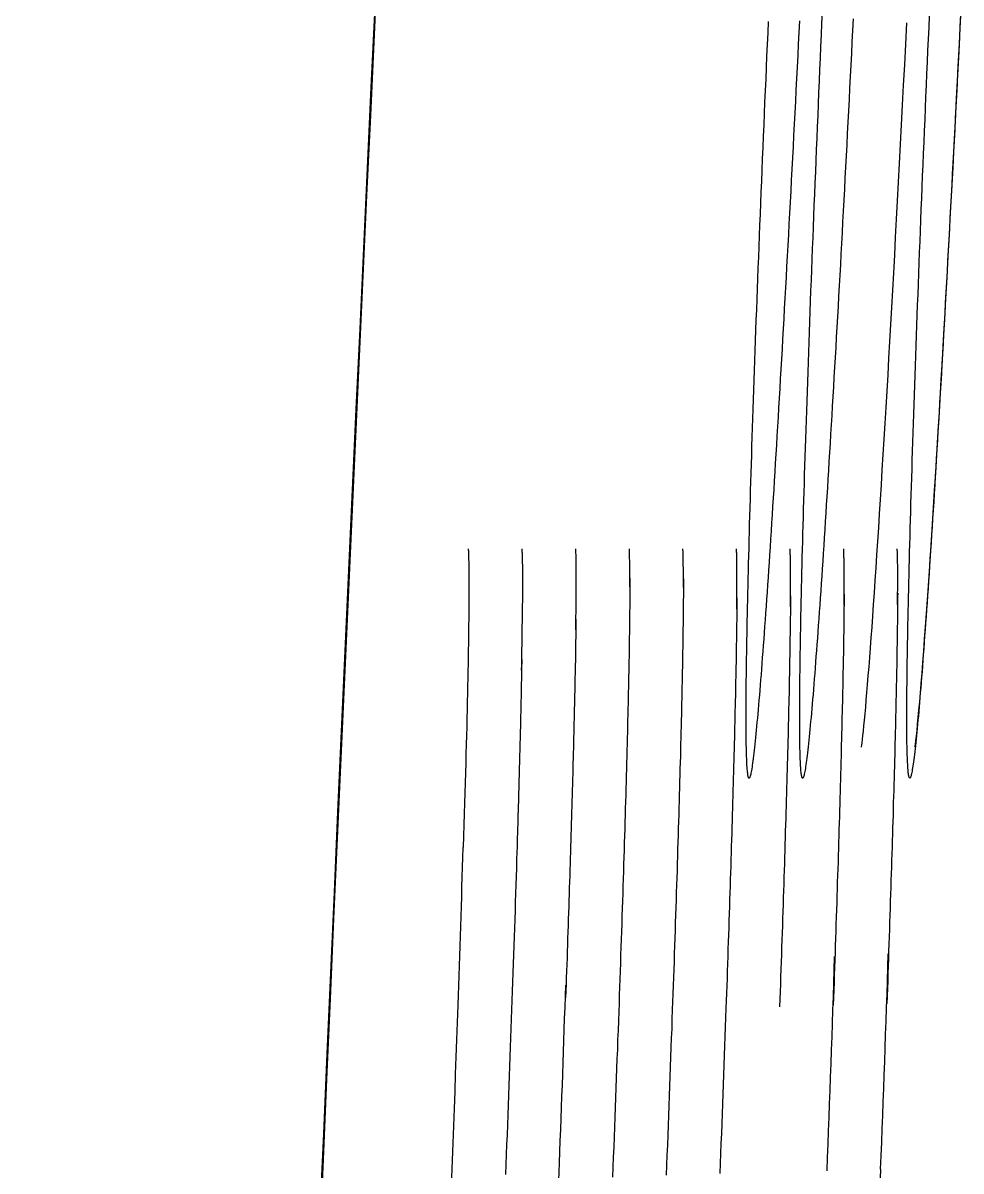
# Model space of a CAD drawing. Extents: x 58467 to 79089, y -33726 to -17391.
# Drawn here: x 70632.021 to 70632.1552, y -20379.8867 to -20379.7224 of the extents above; entities that cross this region are included whole.
import ezdxf

# ---------------------------------------------------------------- set-up
doc = ezdxf.new("R2010")
doc.units = 0
doc.header["$LTSCALE"] = 100
doc.layers.add('PROSISTEM Güney TÜRKOĞLU', color=7, linetype='Continuous')

# ---------------------------------------------------------------- blocks, each defined once
blk = doc.blocks.new('A$C689D2506')
at = {"layer": 'PROSISTEM Güney TÜRKOĞLU', "color": 30, "linetype": 'Continuous'}
for points in [[(9.07049, 6.38334), (9.07239, 6.38325), (9.07427, 6.38315), (9.07616, 6.38306), (9.07804, 6.38296), (9.07992, 6.38287), (9.08179, 6.38277), (9.08365, 6.38268), (9.08551, 6.38258), (9.08736, 6.38248), (9.08921, 6.38239), (9.09105, 6.38229), (9.09288, 6.3822), (9.0947, 6.3821), (9.09651, 6.382), (9.09831, 6.38191), (9.1001, 6.38181), (9.10189, 6.38172), (9.10366, 6.38162), (9.10542, 6.38153), (9.10717, 6.38143), (9.10891, 6.38134), (9.11065, 6.38124), (9.11237, 6.38115), (9.11409, 6.38105), (9.1158, 6.38096), (9.11749, 6.38086), (9.11917, 6.38077), (9.12085, 6.38068), (9.12251, 6.38058), (9.12416, 6.38049), (9.12579, 6.3804), (9.12742, 6.3803), (9.12903, 6.38021), (9.13062, 6.38012), (9.1322, 6.38003), (9.13377, 6.37993), (9.13532, 6.37984), (9.13686, 6.37975), (9.13838, 6.37966), (9.13989, 6.37957), (9.14137, 6.37948), (9.14285, 6.37939), (9.1443, 6.3793), (9.14574, 6.37922), (9.14715, 6.37913), (9.14856, 6.37904), (9.14994, 6.37896), (9.15131, 6.37887), (9.15266, 6.37878), (9.154, 6.3787), (9.15532, 6.37861), (9.15662, 6.37853), (9.15791, 6.37845), (9.15917, 6.37836), (9.16042, 6.37828), (9.16165, 6.3782), (9.16286, 6.37812), (9.16405, 6.37804), (9.16522, 6.37796), (9.16637, 6.37788), (9.1675, 6.3778), (9.16861, 6.37772), (9.1697, 6.37764), (9.17076, 6.37757), (9.17181, 6.37749), (9.17283, 6.37742), (9.17384, 6.37734), (9.17482, 6.37727), (9.17577, 6.3772), (9.17671, 6.37713), (9.17762, 6.37706), (9.17851, 6.37699), (9.17938, 6.37692), (9.18023, 6.37685), (9.18105, 6.37678), (9.18186, 6.37672), (9.18264, 6.37665), (9.18339, 6.37658), (9.18413, 6.37652), (9.18484, 6.37646), (9.18553, 6.37639), (9.1862, 6.37633), (9.18684, 6.37627), (9.18746, 6.37621), (9.18806, 6.37615), (9.18863, 6.3761), (9.18918, 6.37604), (9.18971, 6.37598), (9.19021, 6.37593), (9.19068, 6.37587), (9.19113, 6.37582), (9.19156, 6.37577), (9.19196, 6.37572), (9.19234, 6.37567), (9.19269, 6.37562), (9.19302, 6.37557), (9.19332, 6.37553), (9.19359, 6.37548), (9.19385, 6.37544), (9.19407, 6.37539), (9.19427, 6.37535), (9.19445, 6.37531), (9.1946, 6.37527), (9.19473, 6.37523), (9.19483, 6.37519), (9.19491, 6.37516), (9.19496, 6.37512), (9.19499, 6.37508), (9.19499, 6.37505), (9.19497, 6.37502), (9.19492, 6.37499), (9.19485, 6.37496), (9.19475, 6.37493), (9.19463, 6.3749), (9.19448, 6.37487), (9.19431, 6.37485), (9.19412, 6.37482), (9.19389, 6.3748), (9.19365, 6.37478), (9.19338, 6.37476), (9.19308, 6.37474), (9.19276, 6.37472), (9.19242, 6.3747), (9.19205, 6.37469), (9.19165, 6.37467), (9.19123, 6.37466), (9.19079, 6.37464), (9.19031, 6.37463), (9.18982, 6.37462), (9.1893, 6.37461), (9.18876, 6.37461), (9.18819, 6.3746), (9.1876, 6.3746), (9.18698, 6.37459), (9.18634, 6.37459), (9.18568, 6.37459), (9.18499, 6.37459), (9.18429, 6.37459), (9.18355, 6.37459), (9.1828, 6.37459), (9.18202, 6.3746), (9.18122, 6.3746), (9.1804, 6.37461), (9.17956, 6.37462), (9.1787, 6.37463), (9.17781, 6.37464), (9.1769, 6.37465), (9.17597, 6.37466), (9.17502, 6.37468), (9.17404, 6.37469), (9.17304, 6.37471), (9.17202, 6.37473), (9.17098, 6.37475), (9.16992, 6.37477), (9.16883, 6.37479), (9.16773, 6.37481), (9.1666, 6.37484), (9.16545, 6.37486), (9.16429, 6.37489), (9.1631, 6.37492), (9.16189, 6.37495), (9.16067, 6.37498), (9.15942, 6.37501), (9.15816, 6.37504), (9.15688, 6.37507), (9.15558, 6.37511), (9.15427, 6.37514), (9.15293, 6.37518), (9.15158, 6.37522), (9.15021, 6.37526), (9.14883, 6.3753), (9.14743, 6.37534), (9.14602, 6.37538), (9.14458, 6.37543), (9.14313, 6.37547), (9.14167, 6.37552), (9.14018, 6.37557), (9.13868, 6.37561), (9.13716, 6.37566), (9.13563, 6.37571), (9.13408, 6.37577), (9.13251, 6.37582), (9.13093, 6.37587), (9.12934, 6.37593), (9.12773, 6.37598), (9.12611, 6.37604), (9.12447, 6.3761), (9.12282, 6.37616), (9.12116, 6.37622), (9.11949, 6.37628), (9.11781, 6.37634), (9.11611, 6.37641), (9.11441, 6.37647), (9.1127, 6.37653), (9.11097, 6.3766), (9.10924, 6.37667), (9.10749, 6.37674), (9.10574, 6.3768), (9.10398, 6.37687), (9.1022, 6.37694), (9.1004, 6.37702), (9.0986, 6.37709), (9.09678, 6.37716), (9.09496, 6.37724), (9.09313, 6.37731), (9.09129, 6.37739), (9.08944, 6.37747), (9.08759, 6.37755), (9.08573, 6.37762), (9.08386, 6.3777), (9.08199, 6.37778), (9.08011, 6.37787), (9.07823, 6.37795), (9.07635, 6.37803), (9.07446, 6.37811), (9.07258, 6.3782), (9.0707, 6.37828)], [(9.0688, 6.38342), (9.07265, 6.38323), (9.07649, 6.38304), (9.08032, 6.38284), (9.08414, 6.38265), (9.08793, 6.38245), (9.09169, 6.38225), (9.09541, 6.38206), (9.09909, 6.38186), (9.10273, 6.38167), (9.10632, 6.38147), (9.10987, 6.38128), (9.11336, 6.38109), (9.1168, 6.3809), (9.12019, 6.38071), (9.12353, 6.38052), (9.12681, 6.38033), (9.13003, 6.38015), (9.13319, 6.37996), (9.1363, 6.37978), (9.13934, 6.3796), (9.14232, 6.37942), (9.14523, 6.37924), (9.14808, 6.37906), (9.15086, 6.37889), (9.15356, 6.37872), (9.15619, 6.37854), (9.15875, 6.37838), (9.16123, 6.37821), (9.16362, 6.37805), (9.16593, 6.37789), (9.16816, 6.37774), (9.1703, 6.37758), (9.17234, 6.37743), (9.17429, 6.37729), (9.17615, 6.37715), (9.1779, 6.37701), (9.17956, 6.37688), (9.18111, 6.37675), (9.18256, 6.37663), (9.1839, 6.37651), (9.18513, 6.3764), (9.18624, 6.37629), (9.18725, 6.37619), (9.18813, 6.37609), (9.18889, 6.376), (9.18948, 6.37592), (9.18985, 6.37587), (9.18997, 6.37586)], [(9.07183, 6.37453), (9.07527, 6.37435), (9.07865, 6.37418), (9.08198, 6.37401), (9.08525, 6.37384), (9.08846, 6.37367), (9.09163, 6.37351), (9.09475, 6.37334), (9.09782, 6.37318), (9.10085, 6.37302), (9.10383, 6.37286), (9.10678, 6.3727), (9.10969, 6.37255), (9.11257, 6.37239), (9.11541, 6.37224), (9.11823, 6.37208), (9.12101, 6.37192), (9.12377, 6.37177), (9.12651, 6.37161), (9.12921, 6.37146), (9.13189, 6.3713), (9.13453, 6.37115), (9.13714, 6.37099), (9.1397, 6.37084), (9.14223, 6.37069), (9.14472, 6.37053), (9.14715, 6.37038), (9.14955, 6.37023), (9.15189, 6.37009), (9.15418, 6.36994), (9.15641, 6.3698), (9.15859, 6.36965), (9.16071, 6.36951), (9.16277, 6.36938), (9.16477, 6.36924), (9.1667, 6.36911), (9.16856, 6.36898), (9.17036, 6.36885), (9.17209, 6.36872), (9.17375, 6.3686), (9.17535, 6.36848), (9.17687, 6.36836), (9.17833, 6.36825), (9.17971, 6.36814), (9.18102, 6.36803), (9.18226, 6.36792), (9.18343, 6.36782), (9.18452, 6.36772), (9.18554, 6.36762), (9.18647, 6.36752), (9.18732, 6.36744), (9.18807, 6.36736), (9.1887, 6.36728), (9.18922, 6.36722), (9.18961, 6.36717), (9.18986, 6.36714), (9.18996, 6.36712)], [(9.07117, 6.36583), (9.07306, 6.36574), (9.07494, 6.36564), (9.07683, 6.36555), (9.07871, 6.36545), (9.08058, 6.36536), (9.08245, 6.36526), (9.08431, 6.36517), (9.08617, 6.36507), (9.08802, 6.36498), (9.08986, 6.36488), (9.0917, 6.36478), (9.09352, 6.36469), (9.09534, 6.36459), (9.09715, 6.3645), (9.09895, 6.3644), (9.10074, 6.36431), (9.10252, 6.36421), (9.10429, 6.36411), (9.10605, 6.36402), (9.1078, 6.36393), (9.10954, 6.36383), (9.11127, 6.36374), (9.11299, 6.36364), (9.1147, 6.36355), (9.1164, 6.36345), (9.11809, 6.36336), (9.11977, 6.36326), (9.12144, 6.36317), (9.1231, 6.36308), (9.12474, 6.36298), (9.12637, 6.36289), (9.12799, 6.3628), (9.1296, 6.3627), (9.13119, 6.36261), (9.13276, 6.36252), (9.13433, 6.36243), (9.13587, 6.36234), (9.1374, 6.36225), (9.13892, 6.36216), (9.14042, 6.36207), (9.1419, 6.36198), (9.14337, 6.36189), (9.14481, 6.3618), (9.14624, 6.36171), (9.14766, 6.36162), (9.14905, 6.36154), (9.15043, 6.36145), (9.1518, 6.36137), (9.15314, 6.36128), (9.15447, 6.3612), (9.15579, 6.36111), (9.15708, 6.36103), (9.15836, 6.36094), (9.15962, 6.36086), (9.16086, 6.36078), (9.16208, 6.3607), (9.16328, 6.36062), (9.16446, 6.36054), (9.16563, 6.36046), (9.16677, 6.36038), (9.16789, 6.3603), (9.169, 6.36022), (9.17008, 6.36014), (9.17114, 6.36007), (9.17218, 6.35999), (9.17319, 6.35992), (9.17419, 6.35984), (9.17516, 6.35977), (9.17611, 6.3597), (9.17704, 6.35963), (9.17794, 6.35956), (9.17882, 6.35949), (9.17969, 6.35942), (9.18052, 6.35935), (9.18134, 6.35929), (9.18214, 6.35922), (9.18291, 6.35915), (9.18366, 6.35909), (9.18439, 6.35902), (9.18509, 6.35896), (9.18577, 6.3589), (9.18643, 6.35884), (9.18707, 6.35878), (9.18768, 6.35872), (9.18827, 6.35866), (9.18883, 6.3586), (9.18937, 6.35855), (9.18989, 6.35849), (9.19038, 6.35844), (9.19085, 6.35838), (9.19129, 6.35833), (9.19171, 6.35828), (9.1921, 6.35823), (9.19247, 6.35818), (9.19281, 6.35813), (9.19313, 6.35808), (9.19342, 6.35804), (9.19369, 6.35799), (9.19393, 6.35795), (9.19415, 6.35791), (9.19434, 6.35786), (9.19451, 6.35782), (9.19465, 6.35778), (9.19477, 6.35774), (9.19486, 6.35771), (9.19493, 6.35767), (9.19497, 6.35763), (9.19499, 6.3576), (9.19499, 6.35757), (9.19495, 6.35753), (9.1949, 6.3575), (9.19482, 6.35747), (9.19471, 6.35744), (9.19458, 6.35742), (9.19443, 6.35739), (9.19424, 6.35737), (9.19404, 6.35734), (9.19381, 6.35732), (9.19356, 6.3573), (9.19328, 6.35728), (9.19297, 6.35726), (9.19264, 6.35724), (9.19229, 6.35722), (9.19191, 6.35721), (9.19151, 6.35719), (9.19108, 6.35718), (9.19062, 6.35717), (9.19014, 6.35716), (9.18964, 6.35715), (9.18911, 6.35714), (9.18856, 6.35713), (9.18798, 6.35713), (9.18738, 6.35712), (9.18676, 6.35712), (9.18611, 6.35711), (9.18544, 6.35711), (9.18475, 6.35711), (9.18403, 6.35712), (9.18329, 6.35712), (9.18253, 6.35712), (9.18174, 6.35713), (9.18094, 6.35713), (9.18011, 6.35714), (9.17926, 6.35715), (9.17838, 6.35716), (9.17749, 6.35717), (9.17657, 6.35718), (9.17563, 6.3572), (9.17467, 6.35721), (9.17369, 6.35723), (9.17269, 6.35724), (9.17166, 6.35726), (9.17061, 6.35728), (9.16954, 6.3573), (9.16845, 6.35732), (9.16733, 6.35735), (9.1662, 6.35737), (9.16504, 6.3574), (9.16387, 6.35743), (9.16268, 6.35745), (9.16146, 6.35748), (9.16023, 6.35751), (9.15898, 6.35754), (9.15771, 6.35758), (9.15642, 6.35761), (9.15512, 6.35765), (9.1538, 6.35768), (9.15246, 6.35772), (9.1511, 6.35776), (9.14973, 6.3578), (9.14834, 6.35784), (9.14693, 6.35788), (9.14551, 6.35792), (9.14407, 6.35797), (9.14261, 6.35801), (9.14114, 6.35806), (9.13965, 6.35811), (9.13814, 6.35816), (9.13662, 6.35821), (9.13508, 6.35826), (9.13352, 6.35831), (9.13195, 6.35836), (9.13037, 6.35842), (9.12877, 6.35847), (9.12716, 6.35853), (9.12553, 6.35859), (9.12389, 6.35865), (9.12224, 6.35871), (9.12057, 6.35877), (9.1189, 6.35883), (9.11721, 6.35889), (9.11551, 6.35895), (9.1138, 6.35902), (9.11208, 6.35908), (9.11036, 6.35915), (9.10862, 6.35922), (9.10687, 6.35929), (9.10512, 6.35935), (9.10335, 6.35942), (9.10157, 6.3595), (9.09977, 6.35957), (9.09796, 6.35964), (9.09614, 6.35972), (9.09432, 6.35979), (9.09248, 6.35987), (9.09064, 6.35994), (9.08879, 6.36002), (9.08693, 6.3601), (9.08507, 6.36018), (9.0832, 6.36026), (9.08133, 6.36034), (9.07945, 6.36042), (9.07757, 6.3605), (9.07568, 6.36058), (9.07379, 6.36067), (9.07191, 6.36075), (9.07003, 6.36084)], [(9.15762, 6.37297), (9.15763, 6.37297), (9.15765, 6.37297), (9.15769, 6.37297), (9.15774, 6.37298), (9.15781, 6.37298), (9.15788, 6.37298), (9.15797, 6.37299), (9.15807, 6.37299), (9.15819, 6.373), (9.15831, 6.373), (9.15845, 6.37301), (9.1586, 6.37301), (9.15876, 6.37301), (9.15893, 6.37302), (9.15911, 6.37302), (9.1593, 6.37303), (9.15951, 6.37303), (9.15972, 6.37303), (9.15994, 6.37303), (9.16017, 6.37304), (9.16042, 6.37304), (9.16067, 6.37304), (9.16093, 6.37304), (9.1612, 6.37304), (9.16148, 6.37304), (9.16177, 6.37304), (9.16206, 6.37304), (9.16237, 6.37304), (9.16269, 6.37304), (9.16301, 6.37304), (9.16334, 6.37304), (9.16368, 6.37304), (9.16403, 6.37304), (9.16438, 6.37304), (9.16474, 6.37303), (9.16511, 6.37303), (9.16549, 6.37303), (9.16588, 6.37303), (9.16627, 6.37303), (9.16667, 6.37303)], [(9.16485, 6.37309), (9.16542, 6.37308), (9.16599, 6.37308), (9.16658, 6.37308), (9.16718, 6.37307), (9.16779, 6.37306), (9.16841, 6.37306), (9.16904, 6.37305), (9.16969, 6.37304), (9.17034, 6.37303), (9.17101, 6.37302), (9.17169, 6.37301), (9.17238, 6.373), (9.17308, 6.37299), (9.17379, 6.37298), (9.17451, 6.37297), (9.17524, 6.37296), (9.17599, 6.37294), (9.17674, 6.37293), (9.17751, 6.37291), (9.17828, 6.3729), (9.17907, 6.37288), (9.17986, 6.37287), (9.18067, 6.37285), (9.18149, 6.37283), (9.18231, 6.37281), (9.18315, 6.3728), (9.18401, 6.37278), (9.18487, 6.37276), (9.18574, 6.37273), (9.18662, 6.37271), (9.18752, 6.37269), (9.18842, 6.37267), (9.18933, 6.37265), (9.19026, 6.37262), (9.19119, 6.3726), (9.19213, 6.37257), (9.19308, 6.37255), (9.19405, 6.37252), (9.19502, 6.3725), (9.196, 6.37247), (9.19699, 6.37244), (9.19799, 6.37241), (9.19899, 6.37238), (9.20001, 6.37235), (9.20103, 6.37233), (9.20207, 6.37229), (9.20311, 6.37226), (9.20416, 6.37223), (9.20521, 6.3722), (9.20628, 6.37217), (9.20735, 6.37214), (9.20843, 6.3721), (9.20952, 6.37207), (9.21061, 6.37203), (9.21171, 6.372), (9.21282, 6.37196), (9.21394, 6.37193), (9.21507, 6.37189), (9.21622, 6.37185), (9.21737, 6.37182), (9.21853, 6.37178), (9.2197, 6.37174), (9.22087, 6.3717), (9.22205, 6.37166), (9.22324, 6.37162), (9.22444, 6.37158), (9.22564, 6.37154), (9.22685, 6.3715), (9.22806, 6.37146), (9.22928, 6.37141), (9.23051, 6.37137), (9.23174, 6.37133)], [(9.15762, 6.36423), (9.15763, 6.36423), (9.15765, 6.36423), (9.15769, 6.36424), (9.15774, 6.36424), (9.15781, 6.36424), (9.15789, 6.36425), (9.15798, 6.36425), (9.15808, 6.36426), (9.1582, 6.36426), (9.15833, 6.36426), (9.15847, 6.36427), (9.15862, 6.36427), (9.15878, 6.36428), (9.15895, 6.36428), (9.15914, 6.36429), (9.15933, 6.36429), (9.15954, 6.36429), (9.15976, 6.3643), (9.15998, 6.3643), (9.16022, 6.3643), (9.16047, 6.3643), (9.16072, 6.3643), (9.16099, 6.3643), (9.16127, 6.36431), (9.16155, 6.36431), (9.16184, 6.36431), (9.16215, 6.36431), (9.16246, 6.3643), (9.16278, 6.3643), (9.16311, 6.3643), (9.16344, 6.3643), (9.16379, 6.3643), (9.16414, 6.3643), (9.1645, 6.3643), (9.16487, 6.3643), (9.16525, 6.36429), (9.16564, 6.36429), (9.16603, 6.36429), (9.16643, 6.36429), (9.16683, 6.36429)], [(9.16502, 6.36435), (9.16559, 6.36435), (9.16616, 6.36434), (9.16675, 6.36434), (9.16735, 6.36433), (9.16797, 6.36433), (9.16859, 6.36432), (9.16923, 6.36431), (9.16987, 6.3643), (9.17053, 6.36429), (9.1712, 6.36429), (9.17188, 6.36428), (9.17258, 6.36426), (9.17328, 6.36425), (9.17399, 6.36424), (9.17472, 6.36423), (9.17545, 6.36422), (9.1762, 6.3642), (9.17695, 6.36419), (9.17772, 6.36417), (9.17849, 6.36416), (9.17928, 6.36414), (9.18008, 6.36413), (9.18089, 6.36411), (9.18171, 6.36409), (9.18254, 6.36407), (9.18338, 6.36405), (9.18423, 6.36403), (9.1851, 6.36401), (9.18597, 6.36399), (9.18685, 6.36397), (9.18775, 6.36395), (9.18865, 6.36393), (9.18957, 6.3639), (9.19049, 6.36388), (9.19143, 6.36386), (9.19237, 6.36383), (9.19333, 6.3638), (9.19429, 6.36378), (9.19526, 6.36375), (9.19624, 6.36373), (9.19723, 6.3637), (9.19823, 6.36367), (9.19924, 6.36364), (9.20026, 6.36361), (9.20128, 6.36358), (9.20232, 6.36355), (9.20336, 6.36352), (9.20441, 6.36349), (9.20547, 6.36346), (9.20653, 6.36342), (9.20761, 6.36339), (9.20869, 6.36336), (9.20978, 6.36332), (9.21087, 6.36329), (9.21197, 6.36325), (9.21308, 6.36322), (9.2142, 6.36318), (9.21533, 6.36315), (9.21648, 6.36311), (9.21763, 6.36307), (9.21879, 6.36303), (9.21996, 6.36299), (9.22113, 6.36296), (9.22231, 6.36292), (9.2235, 6.36288), (9.2247, 6.36283), (9.2259, 6.36279), (9.22711, 6.36275), (9.22832, 6.36271), (9.22954, 6.36267), (9.23077, 6.36262), (9.232, 6.36258)], [(9.0715, 6.35708), (9.07339, 6.35699), (9.07528, 6.35689), (9.07716, 6.3568), (9.07904, 6.3567), (9.08091, 6.3566), (9.08278, 6.35651), (9.08464, 6.35641), (9.0865, 6.35632), (9.08835, 6.35622), (9.09019, 6.35613), (9.09202, 6.35603), (9.09385, 6.35593), (9.09567, 6.35584), (9.09747, 6.35574), (9.09927, 6.35565), (9.10106, 6.35555), (9.10284, 6.35546), (9.1046, 6.35536), (9.10636, 6.35527), (9.10811, 6.35517), (9.10985, 6.35508), (9.11157, 6.35498), (9.11329, 6.35489), (9.115, 6.35479), (9.1167, 6.3547), (9.11839, 6.3546), (9.12007, 6.35451), (9.12174, 6.35442), (9.12339, 6.35432), (9.12503, 6.35423), (9.12666, 6.35414), (9.12828, 6.35404), (9.12988, 6.35395), (9.13147, 6.35386), (9.13304, 6.35377), (9.1346, 6.35367), (9.13615, 6.35358), (9.13767, 6.35349), (9.13919, 6.3534), (9.14068, 6.35331), (9.14216, 6.35322), (9.14363, 6.35314), (9.14507, 6.35305), (9.1465, 6.35296), (9.14791, 6.35287), (9.1493, 6.35279), (9.15068, 6.3527), (9.15204, 6.35261), (9.15338, 6.35253), (9.15471, 6.35244), (9.15602, 6.35236), (9.15731, 6.35228), (9.15858, 6.35219), (9.15984, 6.35211), (9.16108, 6.35203), (9.16229, 6.35195), (9.16349, 6.35187), (9.16467, 6.35179), (9.16583, 6.35171), (9.16697, 6.35163), (9.16809, 6.35155), (9.16919, 6.35147), (9.17027, 6.35139), (9.17132, 6.35132), (9.17236, 6.35124), (9.17337, 6.35117), (9.17436, 6.3511), (9.17533, 6.35102), (9.17628, 6.35095), (9.1772, 6.35088), (9.1781, 6.35081), (9.17898, 6.35074), (9.17984, 6.35067), (9.18067, 6.3506), (9.18149, 6.35054), (9.18228, 6.35047), (9.18304, 6.35041), (9.18379, 6.35034), (9.18451, 6.35028), (9.18521, 6.35021), (9.18589, 6.35015), (9.18655, 6.35009), (9.18718, 6.35003), (9.18778, 6.34997), (9.18837, 6.34991), (9.18893, 6.34986), (9.18946, 6.3498), (9.18998, 6.34974), (9.19046, 6.34969), (9.19093, 6.34964), (9.19136, 6.34958), (9.19178, 6.34953), (9.19217, 6.34948), (9.19253, 6.34943), (9.19287, 6.34939), (9.19318, 6.34934), (9.19347, 6.34929), (9.19373, 6.34925), (9.19397, 6.3492), (9.19418, 6.34916), (9.19437, 6.34912), (9.19454, 6.34908), (9.19467, 6.34904), (9.19479, 6.349), (9.19488, 6.34896), (9.19494, 6.34893), (9.19498, 6.34889), (9.19499, 6.34886), (9.19498, 6.34882), (9.19495, 6.34879), (9.19489, 6.34876), (9.1948, 6.34873), (9.19469, 6.3487), (9.19455, 6.34868), (9.1944, 6.34865), (9.19421, 6.34863), (9.194, 6.3486), (9.19377, 6.34858), (9.19351, 6.34856), (9.19322, 6.34854), (9.19292, 6.34852), (9.19258, 6.3485), (9.19222, 6.34848), (9.19184, 6.34847), (9.19143, 6.34845), (9.191, 6.34844), (9.19054, 6.34843), (9.19006, 6.34842), (9.18955, 6.34841), (9.18901, 6.3484), (9.18846, 6.34839), (9.18788, 6.34839), (9.18727, 6.34838), (9.18664, 6.34838), (9.18599, 6.34838), (9.18532, 6.34838), (9.18462, 6.34838), (9.1839, 6.34838), (9.18316, 6.34838), (9.18239, 6.34839), (9.1816, 6.34839), (9.18079, 6.3484), (9.17996, 6.3484), (9.1791, 6.34841), (9.17822, 6.34842), (9.17733, 6.34843), (9.17641, 6.34845), (9.17547, 6.34846), (9.1745, 6.34848), (9.17351, 6.34849), (9.17251, 6.34851), (9.17147, 6.34853), (9.17042, 6.34855), (9.16935, 6.34857), (9.16825, 6.34859), (9.16713, 6.34862), (9.166, 6.34864), (9.16484, 6.34867), (9.16366, 6.34869), (9.16246, 6.34872), (9.16125, 6.34875), (9.16001, 6.34878), (9.15876, 6.34881), (9.15749, 6.34885), (9.15619, 6.34888), (9.15489, 6.34892), (9.15356, 6.34895), (9.15222, 6.34899), (9.15086, 6.34903), (9.14948, 6.34907), (9.14809, 6.34911), (9.14668, 6.34915), (9.14525, 6.3492), (9.14381, 6.34924), (9.14235, 6.34929), (9.14088, 6.34933), (9.13938, 6.34938), (9.13787, 6.34943), (9.13635, 6.34948), (9.1348, 6.34953), (9.13325, 6.34958), (9.13167, 6.34964), (9.13009, 6.34969), (9.12849, 6.34975), (9.12687, 6.3498), (9.12524, 6.34986), (9.1236, 6.34992), (9.12194, 6.34998), (9.12028, 6.35004), (9.1186, 6.3501), (9.11691, 6.35017), (9.11521, 6.35023), (9.1135, 6.35029), (9.11178, 6.35036), (9.11005, 6.35043), (9.10831, 6.35049), (9.10656, 6.35056), (9.1048, 6.35063), (9.10304, 6.3507), (9.10125, 6.35077), (9.09945, 6.35084), (9.09764, 6.35092), (9.09582, 6.35099), (9.09399, 6.35107), (9.09216, 6.35114), (9.09032, 6.35122), (9.08847, 6.3513), (9.08661, 6.35138), (9.08474, 6.35145), (9.08287, 6.35153), (9.081, 6.35162), (9.07912, 6.3517), (9.07724, 6.35178), (9.07535, 6.35186), (9.07346, 6.35195), (9.07158, 6.35203)], [(9.15762, 6.35549), (9.15763, 6.35549), (9.15765, 6.3555), (9.15769, 6.3555), (9.15775, 6.3555), (9.15782, 6.35551), (9.1579, 6.35551), (9.15799, 6.35551), (9.1581, 6.35552), (9.15821, 6.35552), (9.15835, 6.35553), (9.15849, 6.35553), (9.15864, 6.35554), (9.15881, 6.35554), (9.15899, 6.35555), (9.15918, 6.35555), (9.15938, 6.35555), (9.15959, 6.35556), (9.15981, 6.35556), (9.16005, 6.35556), (9.16029, 6.35557), (9.16054, 6.35557), (9.1608, 6.35557), (9.16108, 6.35557), (9.16136, 6.35557), (9.16165, 6.35557), (9.16195, 6.35557), (9.16226, 6.35557), (9.16258, 6.35557), (9.16291, 6.35557), (9.16325, 6.35557), (9.1636, 6.35557), (9.16395, 6.35556), (9.16431, 6.35556), (9.16469, 6.35556), (9.16507, 6.35556), (9.16545, 6.35556), (9.16585, 6.35556), (9.16625, 6.35555), (9.16666, 6.35555), (9.16708, 6.35555)], [(9.16526, 6.35561), (9.16583, 6.35561), (9.16641, 6.3556), (9.167, 6.3556), (9.16761, 6.35559), (9.16822, 6.35559), (9.16885, 6.35558), (9.16949, 6.35557), (9.17014, 6.35556), (9.1708, 6.35555), (9.17147, 6.35554), (9.17216, 6.35553), (9.17285, 6.35552), (9.17355, 6.35551), (9.17427, 6.3555), (9.175, 6.35549), (9.17573, 6.35547), (9.17648, 6.35546), (9.17724, 6.35545), (9.17801, 6.35543), (9.17878, 6.35542), (9.17957, 6.3554), (9.18037, 6.35538), (9.18118, 6.35537), (9.182, 6.35535), (9.18283, 6.35533), (9.18368, 6.35531), (9.18453, 6.35529), (9.1854, 6.35527), (9.18627, 6.35525), (9.18716, 6.35523), (9.18805, 6.35521), (9.18896, 6.35518), (9.18987, 6.35516), (9.1908, 6.35514), (9.19173, 6.35511), (9.19268, 6.35509), (9.19363, 6.35506), (9.19459, 6.35503), (9.19557, 6.35501), (9.19655, 6.35498), (9.19754, 6.35495), (9.19854, 6.35492), (9.19955, 6.3549), (9.20056, 6.35487), (9.20159, 6.35484), (9.20262, 6.35481), (9.20366, 6.35477), (9.20471, 6.35474), (9.20577, 6.35471), (9.20683, 6.35468), (9.2079, 6.35465), (9.20898, 6.35461), (9.21007, 6.35458), (9.21117, 6.35454), (9.21227, 6.35451), (9.21338, 6.35447), (9.21449, 6.35444), (9.21562, 6.3544), (9.21677, 6.35436), (9.21792, 6.35433), (9.21907, 6.35429), (9.22024, 6.35425), (9.22141, 6.35421), (9.22259, 6.35417), (9.22378, 6.35413), (9.22497, 6.35409), (9.22617, 6.35405), (9.22738, 6.35401), (9.22859, 6.35396), (9.22981, 6.35392), (9.23104, 6.35388), (9.23227, 6.35384)], [(9.15762, 6.34676), (9.15763, 6.34676), (9.15766, 6.34676), (9.1577, 6.34676), (9.15775, 6.34677), (9.15782, 6.34677), (9.15791, 6.34677), (9.158, 6.34678), (9.15811, 6.34678), (9.15824, 6.34679), (9.15837, 6.34679), (9.15852, 6.3468), (9.15868, 6.3468), (9.15886, 6.34681), (9.15904, 6.34681), (9.15924, 6.34682), (9.15944, 6.34682), (9.15966, 6.34682), (9.15989, 6.34683), (9.16013, 6.34683), (9.16039, 6.34683), (9.16065, 6.34683), (9.16092, 6.34683), (9.1612, 6.34683), (9.1615, 6.34683), (9.1618, 6.34683), (9.16211, 6.34683), (9.16243, 6.34683), (9.16277, 6.34683), (9.16311, 6.34683), (9.16346, 6.34683), (9.16382, 6.34683), (9.16418, 6.34683), (9.16456, 6.34682), (9.16495, 6.34682), (9.16534, 6.34682), (9.16574, 6.34682), (9.16615, 6.34682), (9.16657, 6.34681), (9.167, 6.34681), (9.16743, 6.34681)], [(9.1656, 6.34687), (9.16618, 6.34687), (9.16676, 6.34686), (9.16736, 6.34686), (9.16797, 6.34685), (9.16858, 6.34685), (9.16922, 6.34684), (9.16986, 6.34683), (9.17051, 6.34682), (9.17117, 6.34681), (9.17185, 6.3468), (9.17253, 6.34679), (9.17323, 6.34678), (9.17394, 6.34677), (9.17465, 6.34676), (9.17538, 6.34674), (9.17612, 6.34673), (9.17687, 6.34672), (9.17763, 6.3467), (9.1784, 6.34669), (9.17918, 6.34667), (9.17997, 6.34666), (9.18077, 6.34664), (9.18158, 6.34662), (9.1824, 6.3466), (9.18323, 6.34658), (9.18407, 6.34656), (9.18493, 6.34654), (9.18579, 6.34652), (9.18667, 6.3465), (9.18755, 6.34648), (9.18845, 6.34646), (9.18935, 6.34644), (9.19027, 6.34641), (9.19119, 6.34639), (9.19212, 6.34636), (9.19307, 6.34634), (9.19402, 6.34631), (9.19498, 6.34629), (9.19595, 6.34626), (9.19693, 6.34623), (9.19792, 6.34621), (9.19892, 6.34618), (9.19992, 6.34615), (9.20094, 6.34612), (9.20196, 6.34609), (9.20299, 6.34606), (9.20403, 6.34603), (9.20508, 6.346), (9.20613, 6.34596), (9.20719, 6.34593), (9.20826, 6.3459), (9.20934, 6.34587), (9.21042, 6.34583), (9.21151, 6.3458), (9.21261, 6.34576), (9.21371, 6.34573), (9.21482, 6.34569), (9.21595, 6.34565), (9.21709, 6.34562), (9.21824, 6.34558), (9.21939, 6.34554), (9.22056, 6.3455), (9.22172, 6.34546), (9.2229, 6.34542), (9.22408, 6.34538), (9.22527, 6.34534), (9.22647, 6.3453), (9.22767, 6.34526), (9.22887, 6.34522), (9.23009, 6.34518), (9.23131, 6.34513), (9.23253, 6.34509)], [(9.23253, 6.34509), (9.23405, 6.34504), (9.23558, 6.34498), (9.23712, 6.34493), (9.23867, 6.34487), (9.24023, 6.34481), (9.2418, 6.34476), (9.24337, 6.3447), (9.24495, 6.34464), (9.24654, 6.34458), (9.24814, 6.34452), (9.24974, 6.34446), (9.25135, 6.3444), (9.25296, 6.34434), (9.25458, 6.34428), (9.25621, 6.34421), (9.25784, 6.34415), (9.25947, 6.34409)], [(9.15761, 6.33802), (9.15762, 6.33802), (9.15765, 6.33802), (9.15769, 6.33803), (9.15775, 6.33803), (9.15782, 6.33803), (9.15791, 6.33804), (9.15802, 6.33804), (9.15814, 6.33805), (9.15827, 6.33805), (9.15841, 6.33805), (9.15856, 6.33806), (9.15872, 6.33806), (9.15889, 6.33807), (9.15908, 6.33807), (9.15927, 6.33807), (9.15947, 6.33807), (9.15968, 6.33808), (9.15991, 6.33808), (9.16014, 6.33808), (9.16038, 6.33808), (9.16063, 6.33809), (9.16088, 6.33809), (9.16115, 6.33809), (9.16143, 6.33809), (9.16171, 6.33809), (9.162, 6.3381), (9.1623, 6.3381), (9.16261, 6.3381), (9.16292, 6.3381), (9.16324, 6.33811), (9.16357, 6.33811), (9.16391, 6.33811)], [(9.16247, 6.33815), (9.16302, 6.33815), (9.16358, 6.33815), (9.16415, 6.33815), (9.16474, 6.33814), (9.16535, 6.33814), (9.16596, 6.33813), (9.16659, 6.33813), (9.16724, 6.33812), (9.16789, 6.33812), (9.16857, 6.33811), (9.16925, 6.3381), (9.16995, 6.33809), (9.17066, 6.33808), (9.17138, 6.33807), (9.17212, 6.33806), (9.17286, 6.33805), (9.17363, 6.33804), (9.1744, 6.33803), (9.17519, 6.33801), (9.17598, 6.338), (9.17679, 6.33798), (9.17762, 6.33797), (9.17845, 6.33795), (9.1793, 6.33793), (9.18016, 6.33791), (9.18103, 6.3379), (9.18191, 6.33788), (9.18281, 6.33786), (9.18372, 6.33784), (9.18464, 6.33782), (9.18557, 6.33779), (9.18652, 6.33777), (9.18748, 6.33775), (9.18845, 6.33772), (9.18943, 6.3377), (9.19042, 6.33767), (9.19143, 6.33765), (9.19244, 6.33762), (9.19347, 6.33759), (9.19451, 6.33756), (9.19556, 6.33754), (9.19662, 6.33751), (9.19769, 6.33748), (9.19877, 6.33745), (9.19986, 6.33741), (9.20096, 6.33738), (9.20207, 6.33735), (9.20319, 6.33732), (9.20431, 6.33728), (9.20545, 6.33725), (9.2066, 6.33721), (9.20775, 6.33718), (9.20892, 6.33714), (9.21009, 6.33711), (9.21127, 6.33707), (9.21246, 6.33703), (9.21366, 6.33699), (9.21487, 6.33695), (9.21609, 6.33691), (9.21733, 6.33687), (9.21857, 6.33683), (9.21983, 6.33679), (9.22109, 6.33675), (9.22236, 6.33671), (9.22364, 6.33666), (9.22493, 6.33662), (9.22622, 6.33657), (9.22752, 6.33653), (9.22883, 6.33648), (9.23015, 6.33644), (9.23147, 6.33639), (9.2328, 6.33634)], [(9.2328, 6.33634), (9.23433, 6.33629), (9.23586, 6.33624), (9.2374, 6.33618), (9.23895, 6.33612), (9.24051, 6.33607), (9.24208, 6.33601), (9.24365, 6.33595), (9.24523, 6.33589), (9.24682, 6.33583), (9.24842, 6.33577), (9.25002, 6.33571), (9.25163, 6.33565), (9.25325, 6.33559), (9.25487, 6.33553), (9.2565, 6.33547), (9.25813, 6.3354), (9.25977, 6.33534)], [(9.15761, 6.32928), (9.15762, 6.32929), (9.15765, 6.32929), (9.15769, 6.32929), (9.15775, 6.32929), (9.15782, 6.3293), (9.15791, 6.3293), (9.15801, 6.3293), (9.15813, 6.32931), (9.15826, 6.32931), (9.1584, 6.32932), (9.15854, 6.32932), (9.1587, 6.32933), (9.15887, 6.32933), (9.15905, 6.32933), (9.15924, 6.32933), (9.15944, 6.32934), (9.15965, 6.32934), (9.15987, 6.32934), (9.16009, 6.32935), (9.16033, 6.32935), (9.16057, 6.32935), (9.16083, 6.32935), (9.16109, 6.32935), (9.16136, 6.32936), (9.16163, 6.32936), (9.16192, 6.32936), (9.16221, 6.32936), (9.16251, 6.32937), (9.16282, 6.32937), (9.16313, 6.32937), (9.16346, 6.32937), (9.16378, 6.32938)], [(9.16239, 6.32941), (9.16294, 6.32941), (9.1635, 6.32941), (9.16408, 6.32941), (9.16467, 6.32941), (9.16527, 6.3294), (9.16589, 6.3294), (9.16652, 6.32939), (9.16717, 6.32939), (9.16783, 6.32938), (9.1685, 6.32937), (9.16918, 6.32937), (9.16988, 6.32936), (9.1706, 6.32935), (9.17132, 6.32934), (9.17206, 6.32933), (9.17281, 6.32931), (9.17358, 6.3293), (9.17435, 6.32929), (9.17514, 6.32928), (9.17594, 6.32926), (9.17676, 6.32925), (9.17759, 6.32923), (9.17842, 6.32921), (9.17927, 6.3292), (9.18014, 6.32918), (9.18101, 6.32916), (9.1819, 6.32914), (9.1828, 6.32912), (9.18371, 6.3291), (9.18464, 6.32908), (9.18558, 6.32906), (9.18653, 6.32903), (9.18749, 6.32901), (9.18847, 6.32899), (9.18945, 6.32896), (9.19045, 6.32894), (9.19146, 6.32891), (9.19248, 6.32888), (9.19352, 6.32885), (9.19456, 6.32883), (9.19562, 6.3288), (9.19668, 6.32877), (9.19776, 6.32874), (9.19884, 6.32871), (9.19994, 6.32868), (9.20104, 6.32864), (9.20216, 6.32861), (9.20329, 6.32858), (9.20442, 6.32854), (9.20556, 6.32851), (9.20672, 6.32847), (9.20788, 6.32844), (9.20905, 6.3284), (9.21023, 6.32836), (9.21142, 6.32833), (9.21262, 6.32829), (9.21382, 6.32825), (9.21503, 6.32821), (9.21626, 6.32817), (9.21751, 6.32813), (9.21876, 6.32809), (9.22002, 6.32805), (9.22129, 6.32801), (9.22257, 6.32796), (9.22386, 6.32792), (9.22515, 6.32787), (9.22646, 6.32783), (9.22777, 6.32778), (9.22908, 6.32774), (9.23041, 6.32769), (9.23174, 6.32765), (9.23308, 6.3276)], [(9.23308, 6.3276), (9.2346, 6.32754), (9.23614, 6.32749), (9.23768, 6.32743), (9.23923, 6.32738), (9.24079, 6.32732), (9.24236, 6.32726), (9.24394, 6.32721), (9.24552, 6.32715), (9.24711, 6.32709), (9.24871, 6.32703), (9.25031, 6.32697), (9.25193, 6.32691), (9.25354, 6.32684), (9.25516, 6.32678), (9.25679, 6.32672), (9.25842, 6.32666), (9.26006, 6.32659)], [(9.15762, 6.32055), (9.15764, 6.32055), (9.15768, 6.32055), (9.15774, 6.32055), (9.15782, 6.32056), (9.15793, 6.32056), (9.15804, 6.32057), (9.15818, 6.32058), (9.15833, 6.32058), (9.1585, 6.32059), (9.15869, 6.32059), (9.15889, 6.3206), (9.15911, 6.3206), (9.15934, 6.32061), (9.15959, 6.32061), (9.15985, 6.32062), (9.16013, 6.32062), (9.16043, 6.32063), (9.16074, 6.32063), (9.16106, 6.32063), (9.1614, 6.32063), (9.16175, 6.32063), (9.16211, 6.32063), (9.16249, 6.32063), (9.16289, 6.32063), (9.16329, 6.32063), (9.16371, 6.32063), (9.16414, 6.32062), (9.16458, 6.32062), (9.16504, 6.32062), (9.16551, 6.32061), (9.16599, 6.32061), (9.16648, 6.32061), (9.16698, 6.3206), (9.1675, 6.3206), (9.16802, 6.32059), (9.16856, 6.32058), (9.16911, 6.32058), (9.16967, 6.32057), (9.17024, 6.32057), (9.17082, 6.32056)], [(9.16908, 6.32063), (9.16966, 6.32062), (9.17024, 6.32062), (9.17083, 6.32061), (9.17143, 6.3206), (9.17204, 6.32059), (9.17266, 6.32058), (9.17329, 6.32057), (9.17393, 6.32056), (9.17457, 6.32055), (9.17522, 6.32054), (9.17588, 6.32053), (9.17655, 6.32051), (9.17723, 6.3205), (9.17792, 6.32049), (9.17861, 6.32047), (9.17932, 6.32046), (9.18003, 6.32044), (9.18075, 6.32043), (9.18148, 6.32041), (9.18222, 6.3204), (9.18297, 6.32038), (9.18372, 6.32036), (9.18449, 6.32035), (9.18526, 6.32033), (9.18604, 6.32031), (9.18683, 6.32029), (9.18763, 6.32027), (9.18844, 6.32025), (9.18925, 6.32023), (9.19007, 6.32021), (9.1909, 6.32019), (9.19174, 6.32017), (9.19258, 6.32014), (9.19344, 6.32012), (9.1943, 6.3201), (9.19516, 6.32007), (9.19604, 6.32005), (9.19692, 6.32002), (9.19781, 6.32), (9.19871, 6.31997), (9.19961, 6.31995), (9.20052, 6.31992), (9.20143, 6.3199), (9.20236, 6.31987), (9.20329, 6.31984), (9.20422, 6.31981), (9.20516, 6.31978), (9.20611, 6.31976), (9.20707, 6.31973), (9.20803, 6.3197), (9.20899, 6.31967), (9.20996, 6.31964), (9.21094, 6.31961), (9.21193, 6.31958), (9.21291, 6.31954), (9.21391, 6.31951), (9.21493, 6.31948), (9.21595, 6.31945), (9.21697, 6.31941), (9.218, 6.31938), (9.21904, 6.31934), (9.22008, 6.31931), (9.22113, 6.31927), (9.22219, 6.31924), (9.22325, 6.3192), (9.22431, 6.31917), (9.22538, 6.31913), (9.22646, 6.31909), (9.22754, 6.31906), (9.22862, 6.31902), (9.22971, 6.31898), (9.23081, 6.31894)], [(9.15759, 6.31181), (9.15761, 6.31181), (9.15767, 6.31181), (9.15777, 6.31182), (9.15791, 6.31183), (9.15808, 6.31183), (9.15827, 6.31184), (9.15849, 6.31185), (9.15873, 6.31186), (9.15899, 6.31186), (9.15927, 6.31187), (9.15958, 6.31188), (9.15991, 6.31188), (9.16026, 6.31189), (9.16063, 6.31189), (9.16103, 6.3119), (9.16145, 6.3119), (9.16188, 6.3119), (9.16234, 6.3119), (9.16283, 6.31191), (9.16333, 6.3119), (9.16385, 6.3119), (9.16439, 6.3119), (9.16496, 6.3119), (9.16554, 6.31189), (9.16614, 6.31189), (9.16677, 6.31188), (9.16741, 6.31187), (9.16807, 6.31186), (9.16875, 6.31185), (9.16945, 6.31184), (9.17016, 6.31183), (9.1709, 6.31182), (9.17165, 6.31181), (9.17242, 6.3118), (9.17321, 6.31179), (9.17401, 6.31177), (9.17483, 6.31176), (9.17567, 6.31174), (9.17652, 6.31173), (9.17739, 6.31172)], [(9.17567, 6.31179), (9.1762, 6.31178), (9.17674, 6.31177), (9.17728, 6.31176), (9.17783, 6.31175), (9.17838, 6.31174), (9.17894, 6.31173), (9.17951, 6.31172), (9.18008, 6.31171), (9.18065, 6.31169), (9.18123, 6.31168), (9.18182, 6.31167), (9.18241, 6.31166), (9.183, 6.31164), (9.1836, 6.31163), (9.18421, 6.31162), (9.18482, 6.3116), (9.18544, 6.31159), (9.18606, 6.31157), (9.18668, 6.31156), (9.18731, 6.31154), (9.18795, 6.31153), (9.18858, 6.31151), (9.18923, 6.31149), (9.18988, 6.31148), (9.19053, 6.31146), (9.19119, 6.31144), (9.19185, 6.31143), (9.19252, 6.31141), (9.1932, 6.31139), (9.19388, 6.31137), (9.19457, 6.31135), (9.19527, 6.31133), (9.19597, 6.31132), (9.19667, 6.3113), (9.19738, 6.31128), (9.19809, 6.31126), (9.19881, 6.31124), (9.19953, 6.31121), (9.20026, 6.31119), (9.20099, 6.31117), (9.20173, 6.31115), (9.20247, 6.31113), (9.20321, 6.31111), (9.20396, 6.31108), (9.20472, 6.31106), (9.20547, 6.31104), (9.20623, 6.31102), (9.207, 6.31099)], [(9.207, 6.31099), (9.20833, 6.31095), (9.20968, 6.31091), (9.21104, 6.31087), (9.21241, 6.31082), (9.2138, 6.31078), (9.2152, 6.31073), (9.21661, 6.31069), (9.21803, 6.31064), (9.21946, 6.31059), (9.2209, 6.31055), (9.22235, 6.3105), (9.22381, 6.31045), (9.22529, 6.3104), (9.22677, 6.31035), (9.22826, 6.3103), (9.22976, 6.31024), (9.23127, 6.31019), (9.23277, 6.31014), (9.23429, 6.31008), (9.23581, 6.31003), (9.23735, 6.30997), (9.23889, 6.30992), (9.24044, 6.30986), (9.242, 6.3098), (9.24357, 6.30975), (9.24515, 6.30969), (9.24674, 6.30963), (9.24833, 6.30957), (9.24993, 6.30951), (9.25154, 6.30945), (9.25315, 6.30939), (9.25477, 6.30933), (9.25639, 6.30926), (9.25803, 6.3092), (9.25966, 6.30914)], [(9.15759, 6.30307), (9.15763, 6.30308), (9.15775, 6.30308), (9.15795, 6.30309), (9.15821, 6.3031), (9.15853, 6.30311), (9.1589, 6.30312), (9.15931, 6.30313), (9.15977, 6.30314), (9.16027, 6.30315), (9.16081, 6.30315), (9.16139, 6.30316), (9.162, 6.30316), (9.16266, 6.30317), (9.16335, 6.30317), (9.16407, 6.30317), (9.16483, 6.30317), (9.16562, 6.30316), (9.16644, 6.30316), (9.16729, 6.30316), (9.16817, 6.30315), (9.16908, 6.30314), (9.17003, 6.30313), (9.171, 6.30312), (9.17201, 6.30311), (9.17305, 6.30309), (9.17412, 6.30308), (9.17522, 6.30306), (9.17636, 6.30304), (9.17753, 6.30302), (9.17873, 6.30299), (9.17996, 6.30297), (9.18122, 6.30294), (9.18252, 6.30291), (9.18385, 6.30288), (9.18521, 6.30285), (9.18661, 6.30281), (9.18804, 6.30277), (9.18951, 6.30273), (9.19101, 6.30269), (9.19255, 6.30265), (9.19412, 6.3026), (9.19574, 6.30255), (9.19739, 6.3025), (9.19909, 6.30245), (9.20083, 6.30239), (9.20261, 6.30234), (9.20444, 6.30228), (9.20631, 6.30222)]]:
    blk.add_lwpolyline(points, dxfattribs=at)
for centre, radius, start, end in [((9.11779, 2.88004), 3.49312, 87.68675, 88.26338), ((8.8854, -3.23313), 9.61071, 87.230613, 87.77345), ((9.11757, 2.85832), 3.50611, 87.68712, 88.25915), ((11.52388, 58.12974), 51.9, 265.983281, 269.697604), ((11.52399, 58.13247), 51.90261, 265.991157, 269.697501), ((9.08553, 1.85525), 4.46601, 87.78991, 88.16223), ((8.88577, -3.28736), 9.6125, 87.239246, 87.782146), ((9.12247, 3.19214), 3.11121, 87.9818, 88.45583), ((8.9098, -2.73964), 9.0468, 87.389087, 87.958748)]:
    blk.add_arc(centre, radius, start, end, dxfattribs=at)
blk = doc.blocks.new('A$C24637210')
at = {"layer": 'PROSISTEM Güney TÜRKOĞLU', "rotation": 90}
blk.add_blockref('A$C689D2506', (73.67654, 14.95003), dxfattribs=at)
blk = doc.blocks.new('FRN35_A_R')
at = {"layer": 'PROSISTEM Güney TÜRKOĞLU', "xscale": 0.8777, "yscale": 0.8777, "zscale": 0.8777, "rotation": 270}
blk.add_blockref('A$C24637210', (90777.39308, -1900.61604), dxfattribs=at)

msp = doc.modelspace()

# ---------------------------------------------------------------- block references
at = {"rotation": 270}
msp.add_blockref('FRN35_A_R', (72591.83445, 70418.75471), dxfattribs=at)

doc.saveas('drawing.dxf')
